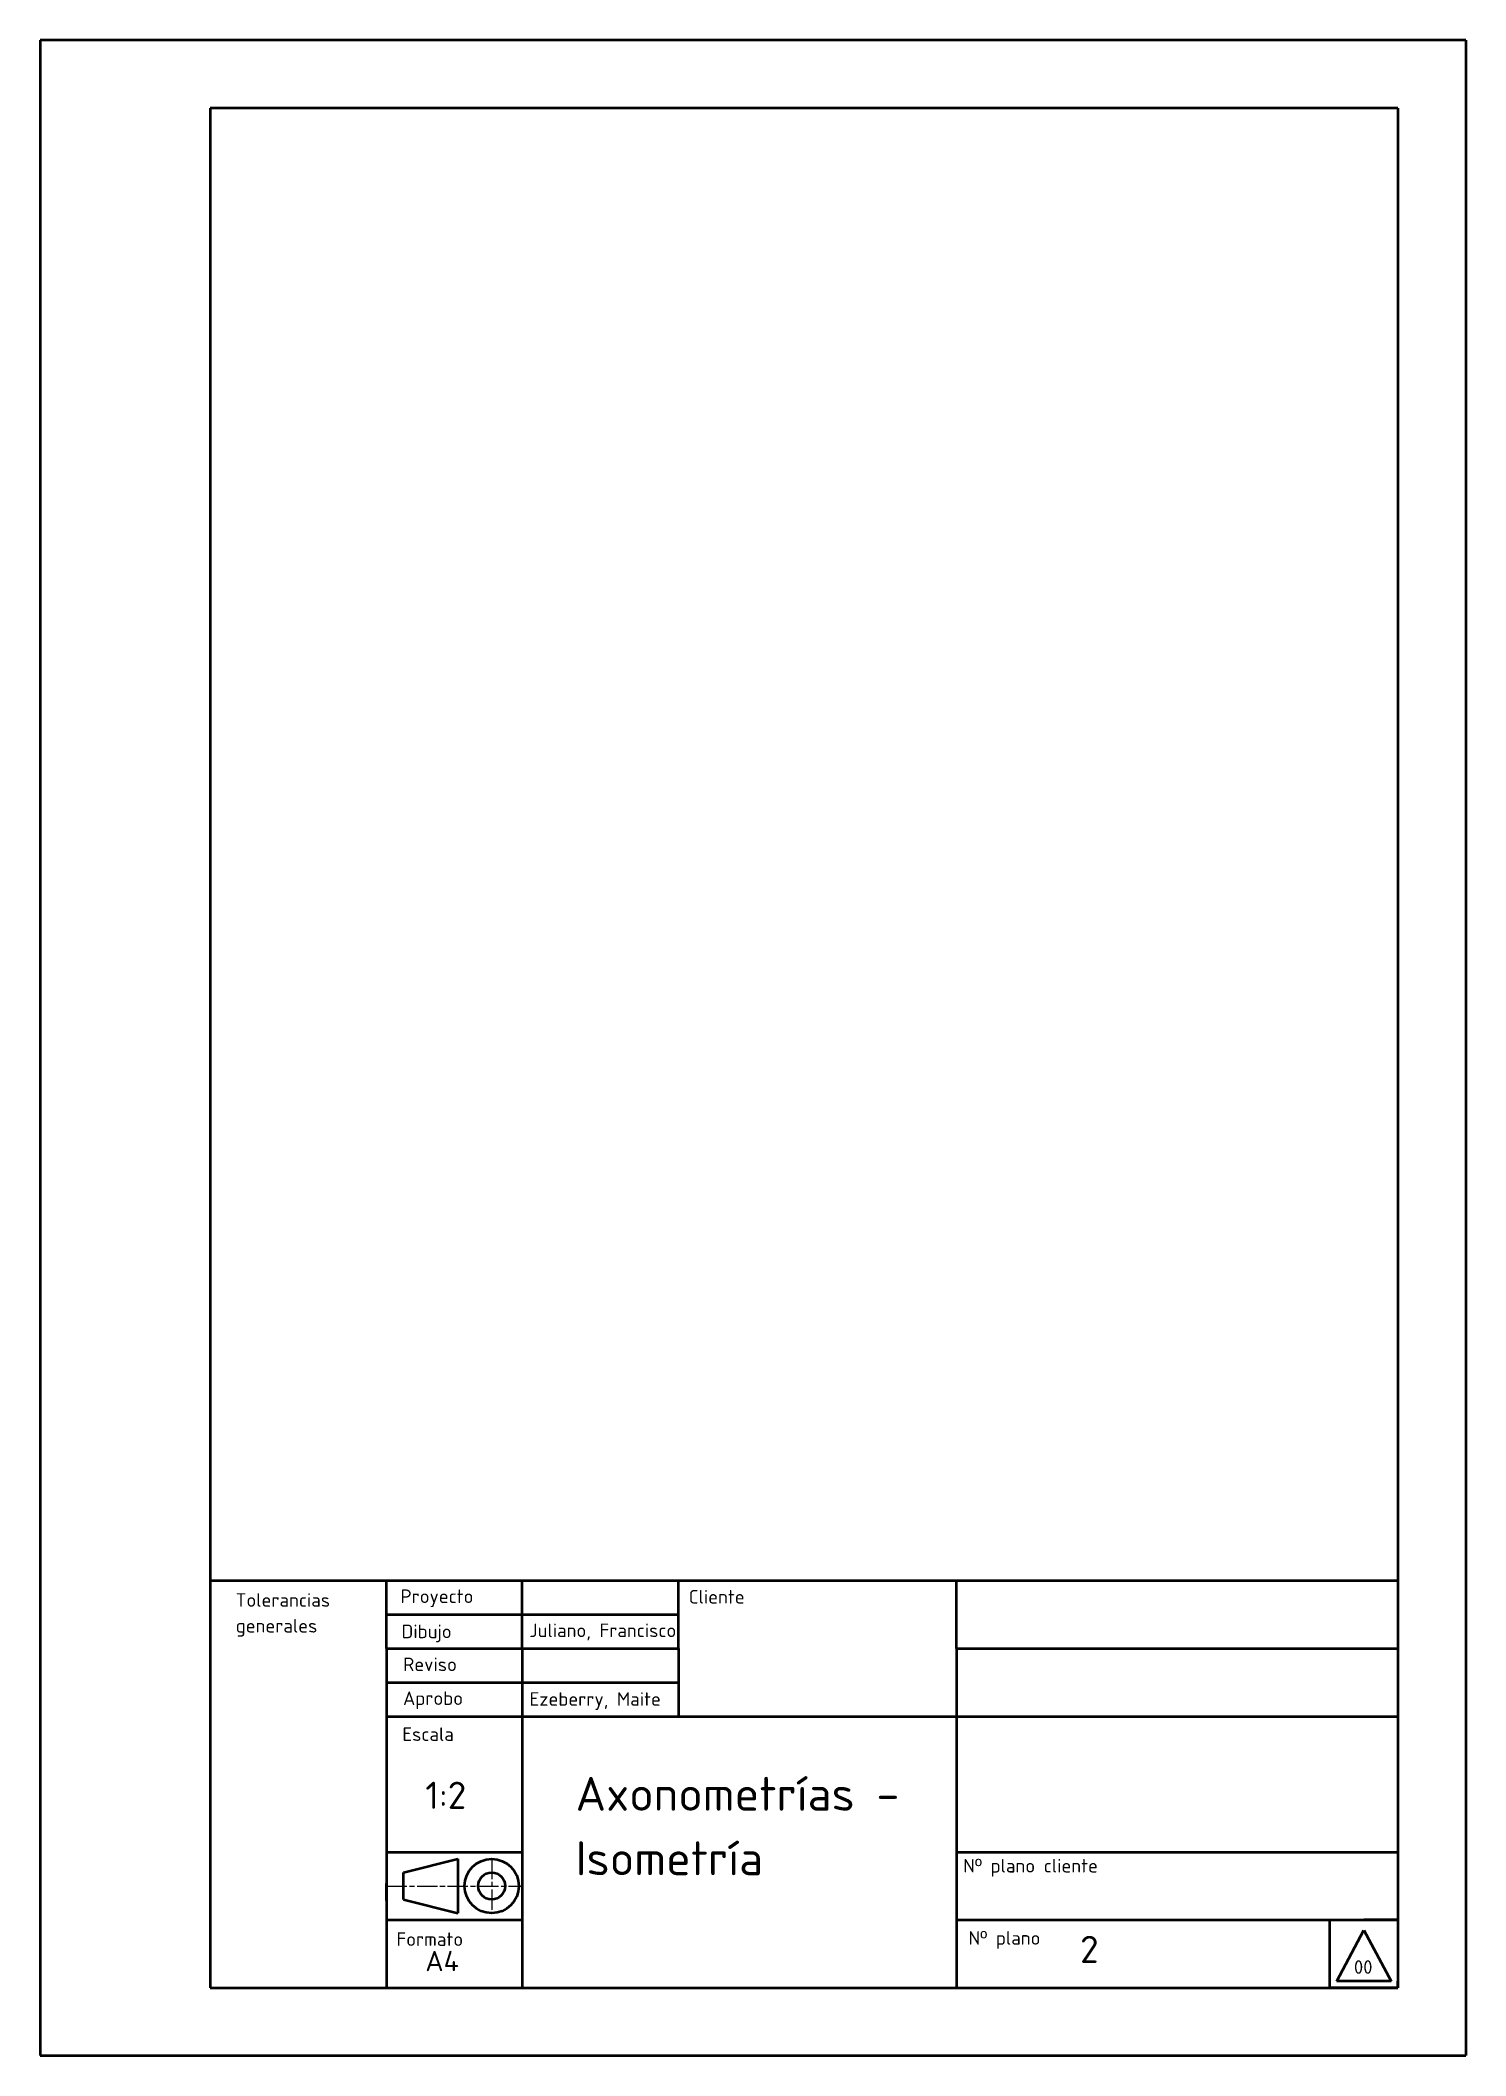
# Model space of a CAD drawing. Header units: millimetres. Extents: x 2667 to 2877, y 1860 to 2157.
import ezdxf

# ---------------------------------------------------------------- set-up
doc = ezdxf.new("R2010")
doc.units = ezdxf.units.MM
doc.header["$LTSCALE"] = 0.125
doc.linetypes.add('ACAD_ISO08W100', pattern=[36, 24, -3, 6, -3])
doc.layers.get('0').update_dxf_attribs({"lineweight": 50})
doc.layers.add('capaCotas', color=7, linetype='Continuous', lineweight=25)
doc.styles.get("Standard").update_dxf_attribs({"font": 'isocpeur.ttf', "height": 2})

msp = doc.modelspace()

# ---------------------------------------------------------------- linework, layer by layer
for p, q in [((2876.74, 2157.5), (2666.74, 2157.5)), ((2666.74, 2157.5), (2666.74, 1860.5)), ((2876.74, 2157.5), (2876.74, 1860.5)), ((2866.74, 2147.5), (2691.74, 2147.5)), ((2691.74, 2147.5), (2691.74, 1870.5)), ((2866.74, 2147.5), (2866.74, 1870.5)), ((2691.74, 1930.5), (2866.74, 1930.5)), ((2717.74, 1920.5), (2717.74, 1930.5)), ((2737.74, 1920.5), (2737.74, 1930.5)), ((2760.74, 1920.5), (2760.74, 1930.5)), ((2801.74, 1920.5), (2801.74, 1930.5)), ((2717.74, 1925.5), (2760.74, 1925.5)), ((2717.74, 1920.5), (2760.74, 1920.5)), ((2717.74, 1920.5), (2717.74, 1870.5)), ((2737.74, 1920.5), (2737.74, 1870.5)), ((2760.74, 1920.5), (2760.74, 1910.5)), ((2801.74, 1920.5), (2801.74, 1870.5)), ((2801.74, 1920.5), (2866.74, 1920.5)), ((2717.74, 1915.5), (2760.74, 1915.5)), ((2717.74, 1910.5), (2760.74, 1910.5)), ((2760.74, 1910.5), (2801.74, 1910.5)), ((2801.74, 1910.5), (2866.74, 1910.5)), ((2717.74, 1890.5), (2737.74, 1890.5)), ((2720.24, 1887.5), (2728.24, 1889.5)), ((2728.24, 1889.5), (2728.24, 1881.5)), ((2801.74, 1890.5), (2866.74, 1890.5)), ((2720.24, 1883.5), (2720.24, 1887.5)), ((2717.74, 1883.37), (2717.74, 1885.87)), ((2717.74, 1883.37), (2717.74, 1880.5)), ((2720.24, 1883.5), (2728.24, 1881.5)), ((2717.74, 1880.5), (2737.74, 1880.5)), ((2717.74, 1880.5), (2717.74, 1880.5)), ((2717.74, 1880.5), (2720.24, 1880.5)), ((2801.74, 1880.5), (2866.74, 1880.5)), ((2691.74, 1870.5), (2866.74, 1870.5)), ((2666.74, 1860.5), (2876.74, 1860.5))]:
    msp.add_line(p, q)
at = {"lineweight": 50}
for p, q in [((2856.74, 1870.5), (2856.74, 1880.5)), ((2866.74, 1880.5), (2861.74, 1880.5)), ((2857.74, 1871.5), (2861.74, 1879)), ((2861.74, 1879), (2865.74, 1871.5)), ((2865.74, 1871.5), (2857.74, 1871.5)), ((2865.74, 1871.5), (2861.74, 1871.5)), ((2866.74, 1870.5), (2866.74, 1871.5)), ((2866.74, 1870.5), (2856.74, 1870.5))]:
    msp.add_line(p, q, dxfattribs=at)
for radius in [4, 2]:
    msp.add_circle((2733.24, 1885.5), radius)
at = {"layer": 'capaCotas', "color": 0, "linetype": 'ACAD_ISO08W100', "lineweight": 25}
for p, q in [((2733.24, 1889.5), (2733.24, 1881.5)), ((2717.74, 1885.5), (2737.74, 1885.5))]:
    msp.add_line(p, q, dxfattribs=at)

# ---------------------------------------------------------------- texts
for s, height, p in [('Tolerancias', 2, (2695.53, 1926.65)), ('Proyecto', 2, (2719.8, 1927.2)), ('Cliente', 2, (2762.28, 1927.12)), ('generales', 2, (2695.53, 1922.85)), ('Dibujo', 2, (2719.97, 1922.02)), ('Juliano, Francisco', 2, (2738.79, 1922.18)), ('Reviso', 2, (2720.19, 1917.17)), ('Aprobo', 2, (2720.18, 1912.18)), ('Ezeberry, Maite', 2, (2738.82, 1912.06)), ('Escala ', 2, (2720.08, 1906.88)), ('1:2', 4, (2723.46, 1896.87)), ('Axonometrías -', 5, (2745.6, 1896.59)), ('Isometría', 5, (2745.6, 1887.09)), ('Nº plano cliente', 2, (2802.72, 1887.49)), ('Formato', 2, (2719.21, 1876.67)), ('Nº plano ', 2, (2803.5, 1876.85)), ('2', 4, (2819.93, 1874.16)), ('A4', 3, (2723.46, 1872.95)), ('00', 2, (2860.27, 1872.56))]:
    msp.add_text(s, height=height).set_placement(p)

doc.saveas('drawing.dxf')
